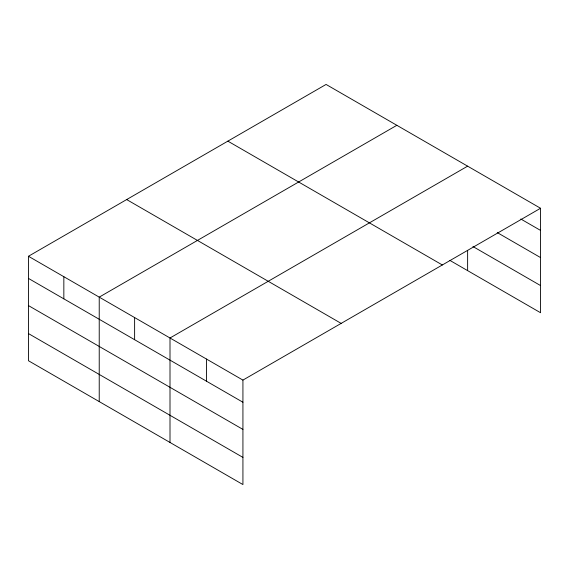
<?xml version="1.0" encoding="UTF-8"?>
<svg xmlns="http://www.w3.org/2000/svg" width="569" height="569" viewBox="0 0 569 569"><rect width="100%" height="100%" fill="white"/><g stroke="black" fill="none" stroke-linecap="round" stroke-linejoin="round"><path stroke-width="0.85" d="M540.55 208.268L326.073 84.44L28.45 256.27L28.45 360.732L242.927 484.56L242.927 380.099L540.55 208.268L540.55 312.73L449.93 260.417M396.849 125.301L99.226 297.132L99.226 401.6M467.626 166.162L170.003 337.993L170.003 442.462M520.799 219.008L540.55 230.409M497.249 232.579L540.55 257.579M472.946 246.533L540.55 285.567M227.856 141.14L442.333 264.969M126.667 199.563L341.144 323.391M28.45 256.27L242.927 380.099M28.45 278.412L242.927 402.24M28.45 305.581L242.927 429.41M28.45 333.569L242.927 457.398M467.626 250.474L467.626 270.631M206.469 359.046L206.469 381.187M134.618 317.559L134.618 339.707M63.842 276.698L63.842 298.846"/></g></svg>
